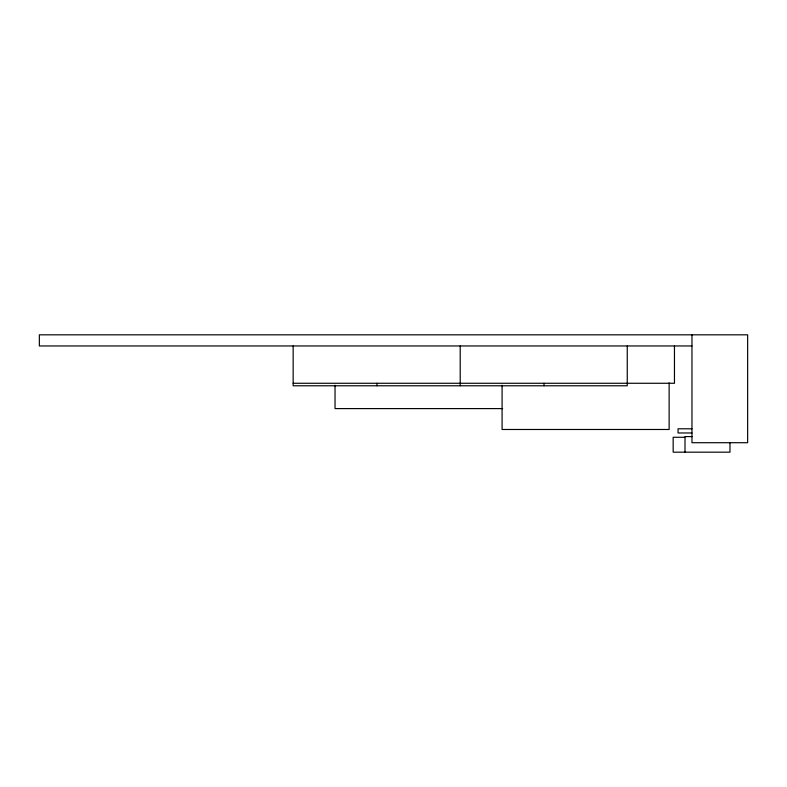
<?xml version="1.0" encoding="UTF-8"?>
<svg xmlns="http://www.w3.org/2000/svg" width="787" height="787" viewBox="0 0 787 787"><rect width="100%" height="100%" fill="white"/><g stroke="black" fill="none" stroke-linecap="round" stroke-linejoin="round"><path stroke-width="1.18" d="M691.97 345.955L39.35 345.955L39.35 334.819L747.65 334.819L747.65 442.707L691.97 442.707L691.97 334.819M293.158 383.269L674.459 383.269L674.459 345.955M502.647 408.601L335.036 408.601L335.036 385.237M691.97 428.787L678.05 428.787L678.05 432.968L691.97 432.968M692.294 436.588L685.005 436.588L685.005 452.181M684.769 437.277L673.17 437.277L673.17 452.181L729.972 452.181L729.972 442.579M669.137 382.807L669.137 429.486L502.086 429.486L502.086 385.246M627.259 345.955L627.259 385.778L293.158 385.778L293.158 345.955M544.014 383.269L544.014 385.778M460.208 345.955L460.208 385.778M376.963 383.269L376.963 385.778"/></g></svg>
